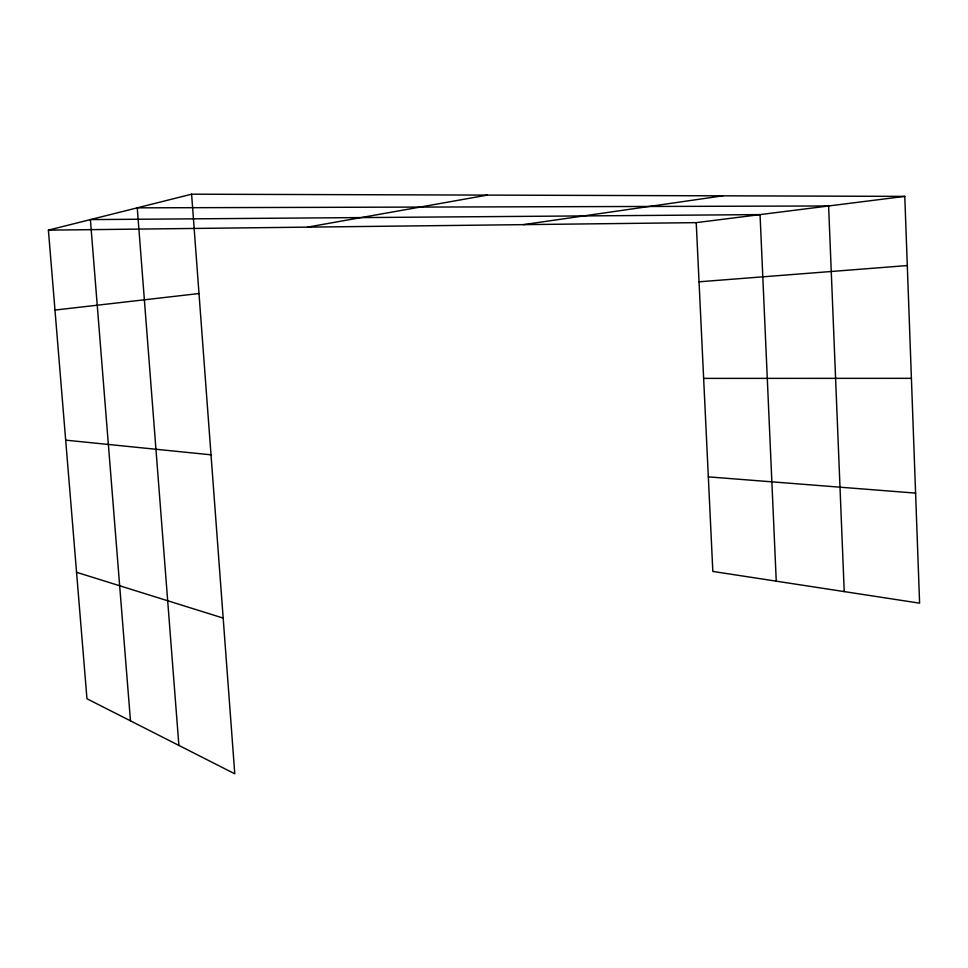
<?xml version="1.0" encoding="UTF-8"?>
<svg xmlns="http://www.w3.org/2000/svg" width="968" height="968" viewBox="0 0 968 968"><rect width="100%" height="100%" fill="white"/><g stroke="black" fill="none" stroke-linecap="round" stroke-linejoin="round"><path stroke-width="1.45" d="M191.603 194.193L234.776 773.807L86.963 698.751L48.4 230.142L191.603 194.193L904.777 196.383L919.6 603.161L712.835 571.435L696.222 222.64L904.777 196.383M307.449 227.141L487.327 195.1M523.325 224.649L722.854 195.826M54.97 310.062L198.997 293.546M699.041 281.809L907.294 265.559M48.4 230.142L696.222 222.64M703.639 378.391L911.408 378.331M708.334 476.861L915.595 493.111M65.679 440.15L211.012 454.815M76.557 572.294L223.172 618.08M130.474 720.845L90.387 219.603L760.049 214.606L776.251 581.163M178.886 745.42L137.25 207.842L828.608 205.978L844.229 591.593"/></g></svg>
